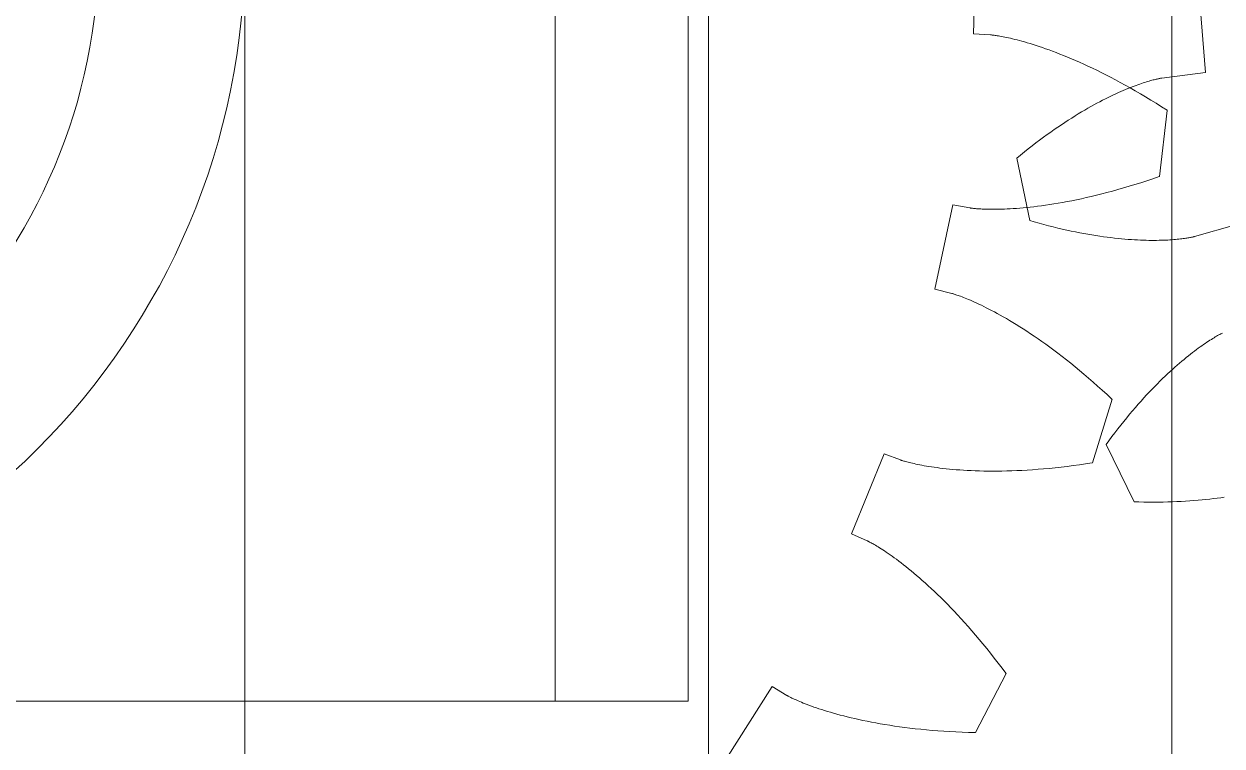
# Model space of a CAD drawing. Header units: millimetres. Extents: x -10 to 120, y 0 to 105.
# Drawn here: x 41.01 to 68.05, y 28.99 to 45.28 of the extents above; entities that cross this region are included whole.
import ezdxf

# ---------------------------------------------------------------- set-up
doc = ezdxf.new("R2010")
doc.units = ezdxf.units.MM
for name, color, linetype, lineweight in [('Drawings', 4, 'CONTINUOUS', 0), ('Layer02', 7, 'CONTINUOUS', 0), ('Layer04', 7, 'CONTINUOUS', 0), ('Layer05', 7, 'CONTINUOUS', 0), ('Layer06', 7, 'CONTINUOUS', 0), ('MotorGear', 6, 'CONTINUOUS', 0), ('Pipe Layer', 7, 'CONTINUOUS', 0), ('Syringe Layer', 7, 'CONTINUOUS', 0), ('SyringeGear', 1, 'CONTINUOUS', 0)]:
    doc.layers.add(name, color=color, linetype=linetype, lineweight=lineweight)

msp = doc.modelspace()

# ---------------------------------------------------------------- linework, layer by layer
at = {"layer": 'Drawings'}
for p, q in [((56.46, 105.4), (56.46, 5)), ((53, 30), (53, 64)), ((56, 30), (56, 64)), ((4, 30), (56, 30))]:
    msp.add_line(p, q, dxfattribs=at)
msp.add_circle((30, 47), 16, dxfattribs=at)
at = {"layer": 'Layer02'}
msp.add_line((66.92, 10), (66.92, 69.08), dxfattribs=at)
at = {"layer": 'Layer04'}
msp.add_line((66.92, 95.4), (66.92, 10), dxfattribs=at)
at = {"layer": 'Layer05'}
msp.add_line((66.92, 95.4), (66.92, 10), dxfattribs=at)
at = {"layer": 'Layer06'}
msp.add_line((66.92, 95.4), (66.92, 10), dxfattribs=at)
at = {"layer": 'MotorGear'}
for p, q in [((67.509998, 46.329278), (67.67742, 44.180009)), ((67.67742, 44.180009), (66.692928, 44.05564)), ((65.925331, 43.81801), (65.874901, 43.797172)), ((65.974281, 43.837739), (65.925331, 43.81801)), ((66.021736, 43.856386), (65.974281, 43.837739)), ((66.067682, 43.873978), (66.021736, 43.856386)), ((66.112104, 43.890544), (66.067682, 43.873978)), ((66.154987, 43.906111), (66.112104, 43.890544)), ((66.196316, 43.920707), (66.154987, 43.906111)), ((66.236078, 43.934361), (66.196316, 43.920707)), ((66.274263, 43.947102), (66.236078, 43.934361)), ((66.310854, 43.958957), (66.274263, 43.947102)), ((66.345842, 43.969956), (66.310854, 43.958957)), ((66.379213, 43.980128), (66.345842, 43.969956)), ((66.410954, 43.989502), (66.379213, 43.980128)), ((66.441057, 43.998106), (66.410954, 43.989502)), ((66.469509, 44.005972), (66.441057, 43.998106)), ((66.496302, 44.013127), (66.469509, 44.005972)), ((66.52142, 44.019601), (66.496302, 44.013127)), ((66.544859, 44.025425), (66.52142, 44.019601)), ((66.566608, 44.030627), (66.544859, 44.025425)), ((66.586658, 44.035239), (66.566608, 44.030627)), ((66.605003, 44.03929), (66.586658, 44.035239)), ((66.62163, 44.042811), (66.605003, 44.03929)), ((66.636532, 44.045831), (66.62163, 44.042811)), ((66.649706, 44.048381), (66.636532, 44.045831)), ((66.661142, 44.050491), (66.649706, 44.048381)), ((66.670834, 44.052193), (66.661142, 44.050491)), ((66.678774, 44.053516), (66.670834, 44.052193)), ((66.684959, 44.054491), (66.678774, 44.053516)), ((66.689383, 44.05515), (66.684959, 44.054491)), ((66.692928, 44.05564), (66.689383, 44.05515)), ((65.35718, 43.555258), (65.292881, 43.521857)), ((65.420172, 43.587286), (65.35718, 43.555258)), ((65.48184, 43.617967), (65.420172, 43.587286)), ((65.542164, 43.647325), (65.48184, 43.617967)), ((65.601126, 43.675387), (65.542164, 43.647325)), ((65.658709, 43.702179), (65.601126, 43.675387)), ((65.714895, 43.727727), (65.658709, 43.702179)), ((65.769669, 43.752057), (65.714895, 43.727727)), ((65.823009, 43.775196), (65.769669, 43.752057)), ((65.874901, 43.797172), (65.823009, 43.775196)), ((64.880779, 43.291218), (64.807899, 43.247513)), ((64.952494, 43.333379), (64.880779, 43.291218)), ((65.023024, 43.374019), (64.952494, 43.333379)), ((65.092348, 43.413162), (65.023024, 43.374019)), ((65.160448, 43.450834), (65.092348, 43.413162)), ((65.227299, 43.487057), (65.160448, 43.450834)), ((65.292881, 43.521857), (65.227299, 43.487057)), ((64.426819, 43.005012), (64.347422, 42.951558)), ((64.505184, 43.056785), (64.426819, 43.005012)), ((64.582499, 43.106899), (64.505184, 43.056785)), ((64.658737, 43.155376), (64.582499, 43.106899)), ((64.733879, 43.20224), (64.658737, 43.155376)), ((64.807899, 43.247513), (64.733879, 43.20224)), ((64.103294, 42.780892), (64.02002, 42.720499)), ((64.185635, 42.83952), (64.103294, 42.780892)), ((64.267019, 42.8964), (64.185635, 42.83952)), ((64.347422, 42.951558), (64.267019, 42.8964)), ((63.678082, 42.460849), (63.590515, 42.391318)), ((63.764839, 42.528513), (63.678082, 42.460849)), ((63.850767, 42.594329), (63.764839, 42.528513)), ((63.935835, 42.658318), (63.850767, 42.594329)), ((64.02002, 42.720499), (63.935835, 42.658318)), ((63.502165, 42.319901), (63.42061, 42.25279)), ((63.42061, 42.25279), (63.711399, 40.842934)), ((63.590515, 42.391318), (63.502165, 42.319901)), ((63.711399, 40.842934), (63.812853, 40.813569)), ((63.812853, 40.813569), (63.922251, 40.782938)), ((63.922251, 40.782938), (64.030182, 40.753729)), ((64.030182, 40.753729), (64.136633, 40.725916)), ((64.136633, 40.725916), (64.24159, 40.699471)), ((64.24159, 40.699471), (64.345036, 40.674364)), ((64.345036, 40.674364), (64.446953, 40.650567)), ((64.446953, 40.650567), (64.547329, 40.628052)), ((64.547329, 40.628052), (64.646147, 40.60679)), ((64.646147, 40.60679), (64.743395, 40.586753)), ((64.743395, 40.586753), (64.83906, 40.567911)), ((64.83906, 40.567911), (64.933128, 40.550234)), ((67.43001, 40.481997), (68.383366, 40.757317)), ((64.933128, 40.550234), (65.025583, 40.533694)), ((65.025583, 40.533694), (65.116419, 40.518261)), ((65.116419, 40.518261), (65.205616, 40.503906)), ((65.205616, 40.503906), (65.293169, 40.490599)), ((65.293169, 40.490599), (65.379063, 40.478309)), ((65.379063, 40.478309), (65.463285, 40.467007)), ((65.463285, 40.467007), (65.54583, 40.456663)), ((65.54583, 40.456663), (65.626684, 40.447247)), ((65.626684, 40.447247), (65.705841, 40.438728)), ((65.705841, 40.438728), (65.783287, 40.431076)), ((65.783287, 40.431076), (65.859015, 40.424261)), ((65.859015, 40.424261), (65.933014, 40.418251)), ((65.933014, 40.418251), (66.005281, 40.413016)), ((66.005281, 40.413016), (66.075806, 40.408526)), ((66.075806, 40.408526), (66.144581, 40.40475)), ((66.144581, 40.40475), (66.211599, 40.401657)), ((66.211599, 40.401657), (66.276852, 40.399215)), ((66.276852, 40.399215), (66.340338, 40.397394)), ((66.340338, 40.397394), (66.402046, 40.396163)), ((66.402046, 40.396163), (66.461975, 40.395491)), ((66.461975, 40.395491), (66.520119, 40.395345)), ((66.520119, 40.395345), (66.576471, 40.395696)), ((66.576471, 40.395696), (66.631033, 40.396512)), ((66.631033, 40.396512), (66.683794, 40.397762)), ((66.683794, 40.397762), (66.734753, 40.399414)), ((66.734753, 40.399414), (66.783911, 40.401437)), ((66.783911, 40.401437), (66.831263, 40.4038)), ((66.831263, 40.4038), (66.876804, 40.406471)), ((66.876804, 40.406471), (66.920536, 40.409419)), ((66.920536, 40.409419), (66.962458, 40.412612)), ((66.962458, 40.412612), (67.002565, 40.41602)), ((67.002565, 40.41602), (67.040861, 40.419611)), ((67.040861, 40.419611), (67.077347, 40.423353)), ((67.077347, 40.423353), (67.112019, 40.427215)), ((67.112019, 40.427215), (67.144878, 40.431166)), ((67.144878, 40.431166), (67.17593, 40.435174)), ((67.17593, 40.435174), (67.205172, 40.439209)), ((67.205172, 40.439209), (67.232607, 40.443239)), ((67.232607, 40.443239), (67.258238, 40.447232)), ((67.258238, 40.447232), (67.282068, 40.451158)), ((67.282068, 40.451158), (67.304102, 40.454986)), ((67.304102, 40.454986), (67.324341, 40.458683)), ((67.324341, 40.458683), (67.342791, 40.462221)), ((67.342791, 40.462221), (67.359453, 40.465567)), ((67.359453, 40.465567), (67.374334, 40.46869)), ((67.374334, 40.46869), (67.387442, 40.471561)), ((67.387442, 40.471561), (67.398781, 40.474147)), ((67.398781, 40.474147), (67.408354, 40.476419)), ((67.408354, 40.476419), (67.41617, 40.478346)), ((67.41617, 40.478346), (67.422237, 40.479898)), ((67.422237, 40.479898), (67.426559, 40.481043)), ((67.426559, 40.481043), (67.43001, 40.481997)), ((67.778873, 38.142666), (67.745058, 38.12083)), ((67.811367, 38.163249), (67.778873, 38.142666)), ((67.842522, 38.182604), (67.811367, 38.163249)), ((67.872313, 38.200754), (67.842522, 38.182604)), ((67.900726, 38.217727), (67.872313, 38.200754)), ((67.927744, 38.233548), (67.900726, 38.217727)), ((67.953344, 38.248241), (67.927744, 38.233548)), ((67.977516, 38.261835), (67.953344, 38.248241)), ((68.000235, 38.274352), (67.977516, 38.261835)), ((68.02149, 38.285823), (68.000235, 38.274352)), ((68.041264, 38.29627), (68.02149, 38.285823)), ((68.059536, 38.305724), (68.041264, 38.29627)), ((67.384548, 37.863938), (67.338636, 37.82826)), ((67.429344, 37.898129), (67.384548, 37.863938)), ((67.473009, 37.930854), (67.429344, 37.898129)), ((67.515514, 37.962136), (67.473009, 37.930854)), ((67.556841, 37.991999), (67.515514, 37.962136)), ((67.596968, 38.020465), (67.556841, 37.991999)), ((67.635876, 38.047558), (67.596968, 38.020465)), ((67.673538, 38.073299), (67.635876, 38.047558)), ((67.70994, 38.097715), (67.673538, 38.073299)), ((67.745058, 38.12083), (67.70994, 38.097715)), ((67.093199, 37.626803), (67.041098, 37.581751)), ((67.144325, 37.670241), (67.093199, 37.626803)), ((67.194456, 37.712085), (67.144325, 37.670241)), ((67.243568, 37.752356), (67.194456, 37.712085)), ((67.291636, 37.791074), (67.243568, 37.752356)), ((67.338636, 37.82826), (67.291636, 37.791074)), ((66.766876, 37.331572), (66.709463, 37.276417)), ((66.823467, 37.384995), (66.766876, 37.331572)), ((66.87921, 37.436705), (66.823467, 37.384995)), ((66.934078, 37.486721), (66.87921, 37.436705)), ((66.98805, 37.535063), (66.934078, 37.486721)), ((67.041098, 37.581751), (66.98805, 37.535063)), ((66.53256, 37.100387), (66.472124, 37.038128)), ((66.592279, 37.160843), (66.53256, 37.100387)), ((66.651257, 37.219513), (66.592279, 37.160843)), ((66.709463, 37.276417), (66.651257, 37.219513)), ((66.286785, 36.840367), (66.223759, 36.770733)), ((66.349209, 36.908135), (66.286785, 36.840367)), ((66.410995, 36.97405), (66.349209, 36.908135)), ((66.472124, 37.038128), (66.410995, 36.97405)), ((66.031307, 36.55046), (65.966135, 36.473197)), ((66.095989, 36.625793), (66.031307, 36.55046)), ((66.160149, 36.699213), (66.095989, 36.625793)), ((66.223759, 36.770733), (66.160149, 36.699213)), ((65.834419, 36.312828), (65.767937, 36.229694)), ((65.900494, 36.393991), (65.834419, 36.312828)), ((65.966135, 36.473197), (65.900494, 36.393991)), ((65.566347, 35.968339), (65.498535, 35.877193)), ((65.633871, 36.057463), (65.566347, 35.968339)), ((65.701077, 36.144576), (65.633871, 36.057463)), ((65.767937, 36.229694), (65.701077, 36.144576)), ((65.498535, 35.877193), (65.436232, 35.791909)), ((65.436232, 35.791909), (66.068502, 34.498662)), ((66.068502, 34.498662), (66.174072, 34.49545)), ((66.174072, 34.49545), (66.287649, 34.492988)), ((66.287649, 34.492988), (66.399454, 34.491538)), ((66.399454, 34.491538), (66.509478, 34.491072)), ((66.509478, 34.491072), (66.617714, 34.491559)), ((66.617714, 34.491559), (66.724154, 34.492967)), ((66.724154, 34.492967), (66.828785, 34.495263)), ((66.828785, 34.495263), (66.931608, 34.498419)), ((66.931608, 34.498419), (67.032608, 34.502399)), ((67.032608, 34.502399), (67.131786, 34.507176)), ((67.131786, 34.507176), (67.229132, 34.512717)), ((67.229132, 34.512717), (67.32464, 34.51899)), ((67.32464, 34.51899), (67.418303, 34.525962)), ((67.418303, 34.525962), (67.510122, 34.533604)), ((67.510122, 34.533604), (67.600088, 34.541882)), ((67.600088, 34.541882), (67.6882, 34.550766)), ((67.6882, 34.550766), (67.77445, 34.560223)), ((67.77445, 34.560223), (67.858839, 34.570222)), ((67.858839, 34.570222), (67.941362, 34.58073)), ((67.941362, 34.58073), (68.022018, 34.591718)), ((68.022018, 34.591718), (68.100805, 34.603152))]:
    msp.add_line(p, q, dxfattribs=at)
at = {"layer": 'Pipe Layer'}
msp.add_line((66.92, 10), (66.92, 69.08), dxfattribs=at)
msp.add_circle((30, 47), 12.7, dxfattribs=at)
at = {"layer": 'Syringe Layer'}
for p, q in [((66.92, 10), (66.92, 69.08)), ((46, 47), (46, 10))]:
    msp.add_line(p, q, dxfattribs=at)
at = {"layer": 'SyringeGear'}
for p, q in [((62.441624, 45.052933), (62.5, 47)), ((62.830166, 45.029613), (62.441624, 45.052933)), ((62.835163, 45.029255), (62.830166, 45.029613)), ((62.8414, 45.028742), (62.835163, 45.029255)), ((62.850132, 45.027948), (62.8414, 45.028742)), ((62.861347, 45.02683), (62.850132, 45.027948)), ((62.875042, 45.025344), (62.861347, 45.02683)), ((62.891212, 45.023447), (62.875042, 45.025344)), ((62.909851, 45.021096), (62.891212, 45.023447)), ((62.93095, 45.018247), (62.909851, 45.021096)), ((62.954502, 45.014858), (62.93095, 45.018247)), ((62.980495, 45.010885), (62.954502, 45.014858)), ((63.00893, 45.006286), (62.980495, 45.010885)), ((63.039791, 45.001017), (63.00893, 45.006286)), ((63.073071, 44.995036), (63.039791, 45.001017)), ((63.108757, 44.988301), (63.073071, 44.995036)), ((63.146843, 44.980769), (63.108757, 44.988301)), ((63.187313, 44.972398), (63.146843, 44.980769)), ((63.230156, 44.963145), (63.187313, 44.972398)), ((63.275364, 44.952968), (63.230156, 44.963145)), ((63.322914, 44.941826), (63.275364, 44.952968)), ((63.372803, 44.929677), (63.322914, 44.941826)), ((63.425011, 44.91648), (63.372803, 44.929677)), ((63.479523, 44.902192), (63.425011, 44.91648)), ((63.536327, 44.886773), (63.479523, 44.902192)), ((63.595406, 44.870182), (63.536327, 44.886773)), ((63.656742, 44.852379), (63.595406, 44.870182)), ((63.720322, 44.833321), (63.656742, 44.852379)), ((63.786125, 44.812969), (63.720322, 44.833321)), ((63.85413, 44.791283), (63.786125, 44.812969)), ((63.924328, 44.768222), (63.85413, 44.791283)), ((63.996696, 44.743747), (63.924328, 44.768222)), ((64.071205, 44.717819), (63.996696, 44.743747)), ((64.14785, 44.690398), (64.071205, 44.717819)), ((64.226601, 44.661445), (64.14785, 44.690398)), ((64.307442, 44.630921), (64.226601, 44.661445)), ((64.390347, 44.598788), (64.307442, 44.630921)), ((64.4753, 44.565007), (64.390347, 44.598788)), ((64.562271, 44.52954), (64.4753, 44.565007)), ((64.651237, 44.49235), (64.562271, 44.52954)), ((64.742184, 44.453398), (64.651237, 44.49235)), ((64.835072, 44.412649), (64.742184, 44.453398)), ((64.929893, 44.370064), (64.835072, 44.412649)), ((65.026615, 44.325607), (64.929893, 44.370064)), ((65.12521, 44.279242), (65.026615, 44.325607)), ((65.225651, 44.230933), (65.12521, 44.279242)), ((65.327919, 44.180644), (65.225651, 44.230933)), ((65.431976, 44.12834), (65.327919, 44.180644)), ((65.537807, 44.073985), (65.431976, 44.12834)), ((65.645374, 44.017546), (65.537807, 44.073985)), ((65.754654, 43.958987), (65.645374, 44.017546)), ((65.865612, 43.898274), (65.754654, 43.958987)), ((65.97823, 43.835373), (65.865612, 43.898274)), ((66.092464, 43.770252), (65.97823, 43.835373)), ((66.208294, 43.702878), (66.092464, 43.770252)), ((66.325684, 43.633217), (66.208294, 43.702878)), ((66.444607, 43.561237), (66.325684, 43.633217)), ((66.565025, 43.486907), (66.444607, 43.561237)), ((66.686913, 43.410195), (66.565025, 43.486907)), ((66.637897, 41.836228), (66.817192, 43.326517)), ((66.81023, 43.331069), (66.686913, 43.410195)), ((66.817192, 43.326517), (66.81023, 43.331069)), ((65.957108, 41.615027), (66.087669, 41.654858)), ((66.087669, 41.654858), (66.220272, 41.696577)), ((66.220272, 41.696577), (66.354885, 41.740224)), ((66.354885, 41.740224), (66.491489, 41.785839)), ((66.491489, 41.785839), (66.630054, 41.833457)), ((66.630054, 41.833457), (66.637897, 41.836228)), ((64.988537, 41.359705), (65.102032, 41.385836)), ((65.102032, 41.385836), (65.217731, 41.413538)), ((65.217731, 41.413538), (65.335617, 41.442854)), ((65.335617, 41.442854), (65.455666, 41.473823)), ((65.455666, 41.473823), (65.577862, 41.506485)), ((65.577862, 41.506485), (65.702179, 41.540881)), ((65.702179, 41.540881), (65.828602, 41.577049)), ((65.828602, 41.577049), (65.957108, 41.615027)), ((61.572613, 39.291552), (61.977709, 41.196889)), ((61.977709, 41.196889), (62.360695, 41.127388)), ((62.360695, 41.127388), (62.365631, 41.12655)), ((62.365631, 41.12655), (62.371819, 41.125569)), ((62.371819, 41.125569), (62.380486, 41.124269)), ((62.380486, 41.124269), (62.391647, 41.122696)), ((62.391647, 41.122696), (62.405304, 41.120891)), ((62.405304, 41.120891), (62.421459, 41.118898)), ((62.421459, 41.118898), (62.440125, 41.116762)), ((62.440125, 41.116762), (62.4613, 41.114525)), ((62.4613, 41.114525), (62.484982, 41.112232)), ((62.484982, 41.112232), (62.511177, 41.109925)), ((62.511177, 41.109925), (62.53989, 41.107649)), ((62.53989, 41.107649), (62.571121, 41.105447)), ((62.571121, 41.105447), (62.60487, 41.103364)), ((62.60487, 41.103364), (62.641136, 41.101443)), ((62.641136, 41.101443), (62.67992, 41.099727)), ((62.67992, 41.099727), (62.721222, 41.09826)), ((63.080585, 41.098661), (63.141914, 41.100766)), ((63.141914, 41.100766), (63.205719, 41.103515)), ((63.205719, 41.103515), (63.272007, 41.106948)), ((63.272007, 41.106948), (63.340759, 41.111112)), ((63.340759, 41.111112), (63.411968, 41.116049)), ((63.411968, 41.116049), (63.485634, 41.121802)), ((63.485634, 41.121802), (63.561741, 41.128414)), ((63.561741, 41.128414), (63.640274, 41.135929)), ((63.640274, 41.135929), (63.721233, 41.14439)), ((63.721233, 41.14439), (63.804607, 41.153838)), ((63.804607, 41.153838), (63.890381, 41.164317)), ((63.890381, 41.164317), (63.978542, 41.175869)), ((63.978542, 41.175869), (64.06908, 41.188538)), ((64.06908, 41.188538), (64.161983, 41.202364)), ((64.161983, 41.202364), (64.257229, 41.217392)), ((64.257229, 41.217392), (64.35482, 41.233661)), ((64.35482, 41.233661), (64.454727, 41.251215)), ((64.454727, 41.251215), (64.556942, 41.270095)), ((64.556942, 41.270095), (64.661446, 41.290343)), ((64.661446, 41.290343), (64.768227, 41.312)), ((64.768227, 41.312), (64.877258, 41.335107)), ((64.877258, 41.335107), (64.988537, 41.359705)), ((62.721222, 41.09826), (62.765038, 41.097088)), ((62.765038, 41.097088), (62.811367, 41.096252)), ((62.811367, 41.096252), (62.860203, 41.095797)), ((62.860203, 41.095797), (62.911549, 41.095767)), ((62.911549, 41.095767), (62.965401, 41.096205)), ((62.965401, 41.096205), (63.021748, 41.097155)), ((63.021748, 41.097155), (63.080585, 41.098661)), ((61.950745, 39.19923), (61.572613, 39.291552)), ((61.955597, 39.197986), (61.950745, 39.19923)), ((61.961645, 39.196366), (61.955597, 39.197986)), ((61.970095, 39.194026), (61.961645, 39.196366)), ((61.980928, 39.190924), (61.970095, 39.194026)), ((61.994139, 39.187016), (61.980928, 39.190924)), ((62.009708, 39.182262), (61.994139, 39.187016)), ((62.02763, 39.176621), (62.009708, 39.182262)), ((62.047882, 39.170051), (62.02763, 39.176621)), ((62.07045, 39.162511), (62.047882, 39.170051)), ((62.095318, 39.15396), (62.07045, 39.162511)), ((62.122471, 39.144358), (62.095318, 39.15396)), ((62.151897, 39.133663), (62.122471, 39.144358)), ((62.183575, 39.121837), (62.151897, 39.133663)), ((62.217484, 39.108838), (62.183575, 39.121837)), ((62.253613, 39.094626), (62.217484, 39.108838)), ((62.291939, 39.079163), (62.253613, 39.094626)), ((62.332439, 39.062408), (62.291939, 39.079163)), ((62.375103, 39.044324), (62.332439, 39.062408)), ((62.419903, 39.02487), (62.375103, 39.044324)), ((62.46682, 39.004009), (62.419903, 39.02487)), ((62.515831, 38.981701), (62.46682, 39.004009)), ((62.566917, 38.95791), (62.515831, 38.981701)), ((62.620056, 38.932596), (62.566917, 38.95791)), ((62.67522, 38.905723), (62.620056, 38.932596)), ((62.732391, 38.877254), (62.67522, 38.905723)), ((62.79155, 38.847148), (62.732391, 38.877254)), ((62.852657, 38.815374), (62.79155, 38.847148)), ((62.915699, 38.781894), (62.852657, 38.815374)), ((62.980652, 38.74667), (62.915699, 38.781894)), ((63.047485, 38.709666), (62.980652, 38.74667)), ((63.116169, 38.670851), (63.047485, 38.709666)), ((63.186684, 38.630185), (63.116169, 38.670851)), ((63.259003, 38.587636), (63.186684, 38.630185)), ((63.333092, 38.543168), (63.259003, 38.587636)), ((63.408928, 38.496747), (63.333092, 38.543168)), ((63.486485, 38.44834), (63.408928, 38.496747)), ((63.565723, 38.397914), (63.486485, 38.44834)), ((63.646618, 38.345436), (63.565723, 38.397914)), ((63.729149, 38.290872), (63.646618, 38.345436)), ((63.813271, 38.234191), (63.729149, 38.290872)), ((63.898964, 38.175359), (63.813271, 38.234191)), ((63.986191, 38.114347), (63.898964, 38.175359)), ((64.074924, 38.051122), (63.986191, 38.114347)), ((64.165127, 37.985655), (64.074924, 38.051122)), ((64.256771, 37.917913), (64.165127, 37.985655)), ((64.349819, 37.84787), (64.256771, 37.917913)), ((64.444241, 37.775492), (64.349819, 37.84787)), ((64.540001, 37.700752), (64.444241, 37.775492)), ((64.637066, 37.623622), (64.540001, 37.700752)), ((64.735405, 37.544072), (64.637066, 37.623622)), ((64.83498, 37.462074), (64.735405, 37.544072)), ((64.935749, 37.377603), (64.83498, 37.462074)), ((65.037689, 37.290628), (64.935749, 37.377603)), ((65.140755, 37.201126), (65.037689, 37.290628)), ((65.244911, 37.109069), (65.140755, 37.201126)), ((65.350124, 37.014431), (65.244911, 37.109069)), ((65.127087, 35.377268), (65.569599, 36.811593)), ((65.456356, 36.917188), (65.350124, 37.014431)), ((65.563564, 36.817315), (65.456356, 36.917188)), ((65.569599, 36.811593), (65.563564, 36.817315)), ((59.688831, 33.777926), (60.427629, 35.580311)), ((60.427629, 35.580311), (60.792051, 35.443542)), ((60.792051, 35.443542), (60.796761, 35.441836)), ((60.796761, 35.441836), (60.80267, 35.439767)), ((60.80267, 35.439767), (60.810968, 35.43694)), ((60.810968, 35.43694), (60.821667, 35.433399)), ((60.821667, 35.433399), (60.834782, 35.429185)), ((60.834782, 35.429185), (60.850325, 35.424339)), ((60.850325, 35.424339), (60.868307, 35.418904)), ((60.868307, 35.418904), (60.888741, 35.412923)), ((60.888741, 35.412923), (60.911634, 35.406437)), ((60.911634, 35.406437), (60.936998, 35.39949)), ((60.936998, 35.39949), (60.964842, 35.392124)), ((60.964842, 35.392124), (60.99518, 35.384381)), ((60.99518, 35.384381), (61.028013, 35.376306)), ((61.028013, 35.376306), (61.063353, 35.36794)), ((61.063353, 35.36794), (61.101208, 35.359326)), ((61.101208, 35.359326), (61.141584, 35.350508)), ((61.141584, 35.350508), (61.184486, 35.341531)), ((61.184486, 35.341531), (61.229921, 35.332436)), ((61.229921, 35.332436), (61.277893, 35.323268)), ((61.277893, 35.323268), (61.328407, 35.314071)), ((61.328407, 35.314071), (61.38147, 35.304886)), ((61.38147, 35.304886), (61.43708, 35.29576)), ((61.43708, 35.29576), (61.495243, 35.286736)), ((61.495243, 35.286736), (61.555962, 35.277856)), ((61.555962, 35.277856), (61.619234, 35.269168)), ((61.619234, 35.269168), (61.68507, 35.26071)), ((61.68507, 35.26071), (61.753458, 35.252531)), ((61.753458, 35.252531), (61.824406, 35.244674)), ((61.824406, 35.244674), (61.897913, 35.237182)), ((61.897913, 35.237182), (61.973978, 35.230098)), ((61.973978, 35.230098), (62.052593, 35.223469)), ((62.052593, 35.223469), (62.133762, 35.217337)), ((62.133762, 35.217337), (62.21748, 35.211747)), ((62.21748, 35.211747), (62.303745, 35.206742)), ((62.303745, 35.206742), (62.392555, 35.202367)), ((62.392555, 35.202367), (62.483902, 35.198666)), ((62.483902, 35.198666), (62.577778, 35.195682)), ((62.577778, 35.195682), (62.674179, 35.19346)), ((62.674179, 35.19346), (62.773106, 35.192043)), ((62.773106, 35.192043), (62.874542, 35.191477)), ((62.874542, 35.191477), (62.978485, 35.191802)), ((62.978485, 35.191802), (63.084923, 35.193065)), ((63.084923, 35.193065), (63.193855, 35.195307)), ((63.193855, 35.195307), (63.305264, 35.198573)), ((63.305264, 35.198573), (63.419144, 35.202908)), ((63.419144, 35.202908), (63.53548, 35.208352)), ((63.53548, 35.208352), (63.654266, 35.214951)), ((63.654266, 35.214951), (63.775494, 35.222747)), ((63.775494, 35.222747), (63.899143, 35.231782)), ((63.899143, 35.231782), (64.025208, 35.242101)), ((64.025208, 35.242101), (64.153671, 35.253745)), ((64.153671, 35.253745), (64.284515, 35.266759)), ((64.284515, 35.266759), (64.41774, 35.281181)), ((64.41774, 35.281181), (64.553318, 35.297058)), ((64.553318, 35.297058), (64.691235, 35.314431)), ((64.691235, 35.314431), (64.831478, 35.333341)), ((64.831478, 35.333341), (64.97403, 35.35383)), ((64.97403, 35.35383), (65.118874, 35.375941)), ((65.118874, 35.375941), (65.127087, 35.377268)), ((60.044403, 33.619571), (59.688831, 33.777926)), ((60.048956, 33.61748), (60.044403, 33.619571)), ((60.054617, 33.614807), (60.048956, 33.61748)), ((60.062511, 33.610996), (60.054617, 33.614807)), ((60.072618, 33.606009), (60.062511, 33.610996)), ((60.084919, 33.599805), (60.072618, 33.606009)), ((60.09939, 33.592348), (60.084919, 33.599805)), ((60.116014, 33.583597), (60.09939, 33.592348)), ((60.134768, 33.573516), (60.116014, 33.583597)), ((60.155626, 33.562068), (60.134768, 33.573516)), ((60.17857, 33.549214), (60.155626, 33.562068)), ((60.203571, 33.534918), (60.17857, 33.549214)), ((60.230616, 33.51914), (60.203571, 33.534918)), ((60.259672, 33.501848), (60.230616, 33.51914)), ((60.290716, 33.483003), (60.259672, 33.501848)), ((60.323725, 33.462569), (60.290716, 33.483003)), ((60.358675, 33.440511), (60.323725, 33.462569)), ((60.395535, 33.416794), (60.358675, 33.440511)), ((60.434282, 33.391382), (60.395535, 33.416794)), ((60.474888, 33.364243), (60.434282, 33.391382)), ((60.517324, 33.335339), (60.474888, 33.364243)), ((60.561567, 33.304638), (60.517324, 33.335339)), ((60.607584, 33.272106), (60.561567, 33.304638)), ((60.655348, 33.237712), (60.607584, 33.272106)), ((60.70483, 33.20142), (60.655348, 33.237712)), ((60.755997, 33.1632), (60.70483, 33.20142)), ((60.808828, 33.123016), (60.755997, 33.1632)), ((60.863281, 33.080841), (60.808828, 33.123016)), ((60.919333, 33.036643), (60.863281, 33.080841)), ((60.97695, 32.990387), (60.919333, 33.036643)), ((61.036104, 32.942044), (60.97695, 32.990387)), ((61.096754, 32.891588), (61.036104, 32.942044)), ((61.158875, 32.838985), (61.096754, 32.891588)), ((61.222431, 32.784207), (61.158875, 32.838985)), ((61.287392, 32.727224), (61.222431, 32.784207)), ((61.35372, 32.668009), (61.287392, 32.727224)), ((61.421385, 32.606532), (61.35372, 32.668009)), ((61.490349, 32.542768), (61.421385, 32.606532)), ((61.560574, 32.476688), (61.490349, 32.542768)), ((61.632034, 32.408264), (61.560574, 32.476688)), ((61.704683, 32.337474), (61.632034, 32.408264)), ((61.778494, 32.264286), (61.704683, 32.337474)), ((61.853426, 32.18868), (61.778494, 32.264286)), ((61.929443, 32.110627), (61.853426, 32.18868)), ((62.006508, 32.030106), (61.929443, 32.110627)), ((62.084583, 31.947089), (62.006508, 32.030106)), ((62.163628, 31.861557), (62.084583, 31.947089)), ((62.243607, 31.773482), (62.163628, 31.861557)), ((62.324486, 31.682845), (62.243607, 31.773482)), ((62.406219, 31.589622), (62.324486, 31.682845)), ((62.488773, 31.493792), (62.406219, 31.589622)), ((62.572105, 31.395332), (62.488773, 31.493792)), ((62.656174, 31.294225), (62.572105, 31.395332)), ((62.740944, 31.190446), (62.656174, 31.294225)), ((62.826374, 31.08398), (62.740944, 31.190446)), ((62.912418, 30.974804), (62.826374, 31.08398)), ((62.999043, 30.8629), (62.912418, 30.974804)), ((63.086201, 30.748253), (62.999043, 30.8629)), ((62.487263, 29.291872), (63.178772, 30.624134)), ((63.173855, 30.63084), (63.086201, 30.748253)), ((63.178772, 30.624134), (63.173855, 30.63084)), ((56.85083, 28.689268), (57.899584, 30.330772)), ((57.899584, 30.330772), (58.233727, 30.13113)), ((58.233727, 30.13113), (58.238056, 30.128611)), ((58.238056, 30.128611), (58.243502, 30.125519)), ((58.243502, 30.125519), (58.251162, 30.121256)), ((58.251162, 30.121256), (58.261057, 30.115862)), ((58.261057, 30.115862), (58.273209, 30.109375)), ((58.273209, 30.109375), (58.287636, 30.101831)), ((58.287636, 30.101831), (58.304359, 30.093273)), ((58.304359, 30.093273), (58.323397, 30.083738)), ((58.323397, 30.083738), (58.344765, 30.073269)), ((58.344765, 30.073269), (58.368481, 30.061905)), ((58.368481, 30.061905), (58.39456, 30.049686)), ((58.39456, 30.049686), (58.423029, 30.03665)), ((58.423029, 30.03665), (58.453892, 30.022842)), ((58.453892, 30.022842), (58.487169, 30.008301)), ((58.487169, 30.008301), (58.522879, 29.993067)), ((58.522879, 29.993067), (58.561031, 29.97718)), ((58.561031, 29.97718), (58.601641, 29.960688)), ((58.601641, 29.960688), (58.644722, 29.943624)), ((58.644722, 29.943624), (58.690287, 29.926039)), ((58.690287, 29.926039), (58.738346, 29.90797)), ((58.738346, 29.90797), (58.788918, 29.889458)), ((58.788918, 29.889458), (58.842005, 29.870548)), ((58.842005, 29.870548), (58.897621, 29.851284)), ((58.897621, 29.851284), (58.955778, 29.831705)), ((58.955778, 29.831705), (59.016481, 29.811859)), ((59.016481, 29.811859), (59.079748, 29.791782)), ((59.079748, 29.791782), (59.145578, 29.771523)), ((59.145578, 29.771523), (59.213982, 29.751125)), ((59.213982, 29.751125), (59.284971, 29.730627)), ((59.284971, 29.730627), (59.358549, 29.710075)), ((59.358549, 29.710075), (59.434717, 29.689516)), ((59.434717, 29.689516), (59.513487, 29.668989)), ((59.513487, 29.668989), (59.594862, 29.64854)), ((59.594862, 29.64854), (59.678848, 29.628212)), ((59.678848, 29.628212), (59.765448, 29.608051)), ((59.765448, 29.608051), (59.854666, 29.588099)), ((59.854666, 29.588099), (59.946501, 29.568399)), ((59.946501, 29.568399), (60.040956, 29.549002)), ((60.040956, 29.549002), (60.138041, 29.529942)), ((60.138041, 29.529942), (60.237743, 29.511272)), ((60.237743, 29.511272), (60.340075, 29.493032)), ((60.340075, 29.493032), (60.44503, 29.475269)), ((60.44503, 29.475269), (60.552608, 29.458027)), ((60.552608, 29.458027), (60.662811, 29.441347)), ((60.662811, 29.441347), (60.775635, 29.425278)), ((60.775635, 29.425278), (60.891075, 29.409863)), ((60.891075, 29.409863), (61.00913, 29.395145)), ((61.00913, 29.395145), (61.129801, 29.38117)), ((61.129801, 29.38117), (61.253077, 29.367981)), ((61.253077, 29.367981), (61.378956, 29.355625)), ((61.378956, 29.355625), (61.507435, 29.344145)), ((61.507435, 29.344145), (61.638502, 29.333584)), ((61.638502, 29.333584), (61.77216, 29.323988)), ((61.77216, 29.323988), (61.908392, 29.315401)), ((61.908392, 29.315401), (62.047195, 29.307869)), ((62.047195, 29.307869), (62.188564, 29.301434)), ((62.188564, 29.301434), (62.332485, 29.296141)), ((62.332485, 29.296141), (62.478947, 29.292032)), ((62.478947, 29.292032), (62.487263, 29.291872))]:
    msp.add_line(p, q, dxfattribs=at)

doc.saveas('drawing.dxf')
